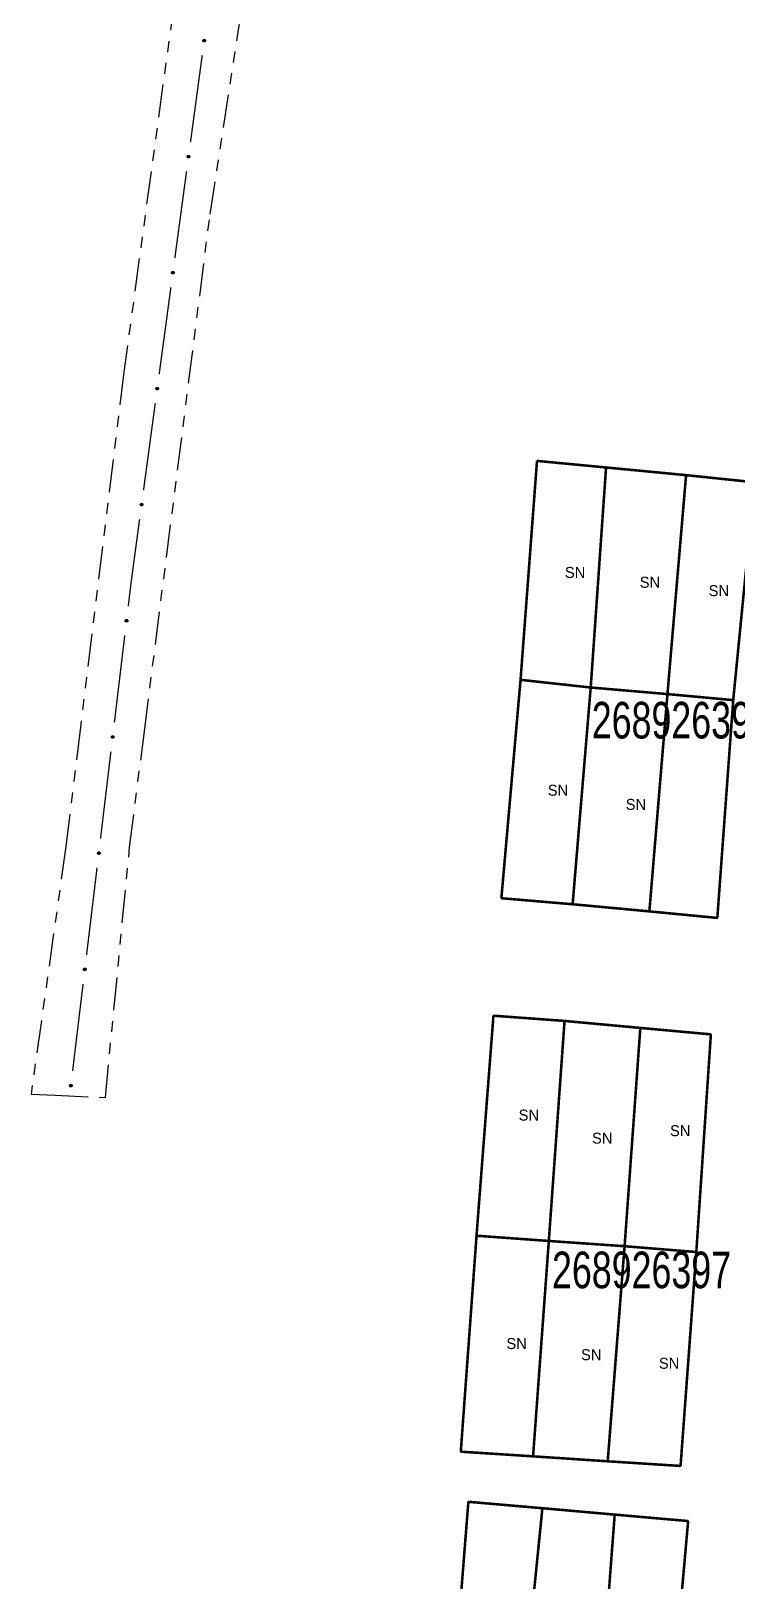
# Model space of a CAD drawing. Extents: x 211453 to 215163, y 4877397 to 4881305.
# Drawn here: x 213254.9 to 213351.6, y 4878293 to 4878505 of the extents above; entities that cross this region are included whole.
import ezdxf
from ezdxf.enums import TextEntityAlignment as Align

# ---------------------------------------------------------------- set-up
doc = ezdxf.new("R2010")
doc.units = 0
doc.header["$LTSCALE"] = 1.5
doc.header["$MEASUREMENT"] = 0
doc.linetypes.add('TRACO_25', pattern=[8, 3, -1, 1, -1, 1, -1])
for name, color, linetype in [('CD_MALHA_LOTES', 7, 'CONTINUOUS'), ('CD_TXT_QUADRA', 255, 'CONTINUOUS'), ('RU-QUADRA', 210, 'CONTINUOUS'), ('SV-EIXO-RUA-N-PAV', 6, 'CONTINUOUS'), ('SV-RUA-NAO-PAV', 7, 'CONTINUOUS'), ('Th_NmrPort', 1, 'CONTINUOUS')]:
    doc.layers.add(name, color=color, linetype=linetype)
doc.styles.add('ARIAL', font='ARIAL.SHX')

msp = doc.modelspace()

# ---------------------------------------------------------------- linework, layer by layer
at = {"layer": 'CD_MALHA_LOTES', "linetype": 'Continuous', "const_width": 0.35, "flags": 128}
for points in [[(213321.849005, 4878416.306781), (213324.096295, 4878446.233194)], [(213324.096295, 4878446.233194), (213333.534914, 4878445.334278)], [(213331.437443, 4878415.258046), (213333.534914, 4878445.334278)], [(213333.534914, 4878445.334278), (213344.471725, 4878444.285543)], [(213341.924797, 4878414.35913), (213344.471725, 4878444.285543)], [(213344.471725, 4878444.285543), (213353.835434, 4878443.311717)], [(213353.835434, 4878443.311717), (213350.913957, 4878413.535123)], [(213319.227167, 4878386.455278), (213321.849005, 4878416.306781)], [(213331.437443, 4878415.258046), (213321.849005, 4878416.306781)], [(213328.965424, 4878385.631271), (213331.437443, 4878415.258046)], [(213341.924797, 4878414.35913), (213331.437443, 4878415.258046)], [(213339.452778, 4878384.657446), (213341.924797, 4878414.35913)], [(213350.913957, 4878413.535123), (213341.924797, 4878414.35913)], [(213350.913957, 4878413.535123), (213348.741577, 4878383.75853)], [(213328.965424, 4878385.631271), (213319.227167, 4878386.455278)], [(213339.452778, 4878384.657446), (213328.965424, 4878385.631271)], [(213348.741577, 4878383.75853), (213339.452778, 4878384.657446)], [(213315.831508, 4878340.321271), (213318.142044, 4878370.398078)], [(213318.142044, 4878370.398078), (213327.862231, 4878369.681015)], [(213325.711042, 4878339.604208), (213327.862231, 4878369.681015)], [(213327.862231, 4878369.681015), (213338.219807, 4878368.724931)], [(213336.068618, 4878338.887145), (213338.219807, 4878368.724931)], [(213338.219807, 4878368.724931), (213347.86032, 4878367.848521)], [(213347.86032, 4878367.848521), (213345.868479, 4878338.090408)], [(213313.680319, 4878310.802179), (213315.831508, 4878340.321271)], [(213325.711042, 4878339.604208), (213315.831508, 4878340.321271)], [(213323.559853, 4878310.16479), (213325.711042, 4878339.604208)], [(213336.068618, 4878338.887145), (213325.711042, 4878339.604208)], [(213333.758082, 4878309.487563), (213336.068618, 4878338.887145)], [(213345.868479, 4878338.090408), (213336.068618, 4878338.887145)], [(213345.868479, 4878338.090408), (213343.71729, 4878308.850174)], [(213323.559853, 4878310.16479), (213313.680319, 4878310.802179)], [(213333.758082, 4878309.487563), (213323.559853, 4878310.16479)], [(213343.71729, 4878308.850174), (213333.758082, 4878309.487563)], [(213312.405541, 4878274.670173), (213314.716077, 4878303.950244)], [(213314.716077, 4878303.950244), (213324.834632, 4878303.073834)], [(213321.886706, 4878273.793763), (213324.834632, 4878303.073834)], [(213324.834632, 4878303.073834), (213334.714166, 4878302.197423)], [(213332.483303, 4878272.678332), (213334.714166, 4878302.197423)], [(213334.714166, 4878302.197423), (213344.753047, 4878301.321013)], [(213344.753047, 4878301.321013), (213342.123817, 4878271.722248)]]:
    msp.add_lwpolyline(points, dxfattribs=at)
at = {"layer": 'RU-QUADRA', "linetype": 'Continuous', "const_width": 0.18, "flags": 128}
for points in [[(213353.835434, 4878443.311717), (213344.471725, 4878444.285543), (213333.534914, 4878445.334278), (213324.096295, 4878446.233194), (213321.849005, 4878416.306781), (213319.227167, 4878386.455278), (213328.965424, 4878385.631271), (213339.452778, 4878384.657446), (213348.741577, 4878383.75853), (213350.913957, 4878413.535123)], [(213347.86032, 4878367.848521), (213338.219807, 4878368.724931), (213327.862231, 4878369.681015), (213318.142044, 4878370.398078), (213315.831508, 4878340.321271), (213313.680319, 4878310.802179), (213323.559853, 4878310.16479), (213333.758082, 4878309.487563), (213343.71729, 4878308.850174), (213345.868479, 4878338.090408)], [(213344.753047, 4878301.321013), (213342.123817, 4878271.722248), (213337.741765, 4878211.847491), (213307.465774, 4878215.392969), (213312.405541, 4878274.670173), (213314.716077, 4878303.950244), (213324.834632, 4878303.073834), (213334.714166, 4878302.197423)]]:
    msp.add_lwpolyline(points, close=True, dxfattribs=at)
at = {"layer": 'SV-EIXO-RUA-N-PAV'}
for points in [[(213278.736758, 4878503.802097), (213278.766955, 4878503.763624), (213278.78504, 4878503.724383), (213278.790704, 4878503.687313), (213278.787168, 4878503.65325), (213278.779625, 4878503.618809), (213278.764359, 4878503.585764), (213278.739291, 4878503.55284), (213278.70091, 4878503.522278), (213278.659494, 4878503.506393), (213278.623448, 4878503.498896), (213278.587716, 4878503.500539), (213278.554382, 4878503.508427), (213278.52058, 4878503.525419), (213278.487463, 4878503.551148), (213278.457666, 4878503.590486), (213278.440199, 4878503.629078), (213278.435663, 4878503.665078), (213278.437541, 4878503.70099), (213278.445664, 4878503.736058), (213278.460836, 4878503.76841), (213278.486801, 4878503.801707), (213278.526017, 4878503.830603), (213278.564309, 4878503.848463), (213278.600236, 4878503.853504), (213278.635549, 4878503.850858), (213278.670185, 4878503.843713), (213278.704042, 4878503.82975), (213278.736758, 4878503.802097)], [(213276.597294, 4878487.945783), (213276.62749, 4878487.90731), (213276.645576, 4878487.868069), (213276.65124, 4878487.830999), (213276.647703, 4878487.796936), (213276.64016, 4878487.762495), (213276.624894, 4878487.72945), (213276.599827, 4878487.696526), (213276.561445, 4878487.665964), (213276.520029, 4878487.650079), (213276.483983, 4878487.642582), (213276.448252, 4878487.644225), (213276.414917, 4878487.652113), (213276.381116, 4878487.669105), (213276.347999, 4878487.694835), (213276.318202, 4878487.734172), (213276.300735, 4878487.772764), (213276.296198, 4878487.808764), (213276.298077, 4878487.844676), (213276.306199, 4878487.879744), (213276.321371, 4878487.912096), (213276.347337, 4878487.945393), (213276.386553, 4878487.974289), (213276.424845, 4878487.992149), (213276.460772, 4878487.99719), (213276.496085, 4878487.994544), (213276.530721, 4878487.987399), (213276.564578, 4878487.973436), (213276.597294, 4878487.945783)], [(213274.457829, 4878472.089469), (213274.488026, 4878472.050996), (213274.506111, 4878472.011755), (213274.511775, 4878471.974685), (213274.508239, 4878471.940622), (213274.500696, 4878471.906181), (213274.48543, 4878471.873136), (213274.460362, 4878471.840212), (213274.421981, 4878471.80965), (213274.380565, 4878471.793765), (213274.344519, 4878471.786268), (213274.308788, 4878471.787911), (213274.275453, 4878471.795799), (213274.241652, 4878471.812791), (213274.208535, 4878471.838521), (213274.178737, 4878471.877858), (213274.161271, 4878471.91645), (213274.156734, 4878471.95245), (213274.158613, 4878471.988362), (213274.166735, 4878472.02343), (213274.181907, 4878472.055782), (213274.207873, 4878472.089079), (213274.247089, 4878472.117975), (213274.285381, 4878472.135835), (213274.321307, 4878472.140876), (213274.356621, 4878472.138231), (213274.391256, 4878472.131085), (213274.425113, 4878472.117122), (213274.457829, 4878472.089469)], [(213272.318365, 4878456.233155), (213272.348562, 4878456.194682), (213272.366647, 4878456.155441), (213272.372311, 4878456.118371), (213272.368774, 4878456.084308), (213272.361231, 4878456.049867), (213272.345966, 4878456.016822), (213272.320898, 4878455.983898), (213272.282517, 4878455.953336), (213272.241101, 4878455.937451), (213272.205054, 4878455.929954), (213272.169323, 4878455.931597), (213272.135989, 4878455.939485), (213272.102187, 4878455.956477), (213272.06907, 4878455.982207), (213272.039273, 4878456.021544), (213272.021806, 4878456.060136), (213272.017269, 4878456.096136), (213272.019148, 4878456.132048), (213272.02727, 4878456.167117), (213272.042443, 4878456.199468), (213272.068408, 4878456.232765), (213272.107624, 4878456.261661), (213272.145916, 4878456.279521), (213272.181843, 4878456.284562), (213272.217156, 4878456.281917), (213272.251792, 4878456.274771), (213272.285649, 4878456.260808), (213272.318365, 4878456.233155)], [(213270.178901, 4878440.376841), (213270.209097, 4878440.338368), (213270.227183, 4878440.299127), (213270.232847, 4878440.262057), (213270.22931, 4878440.227994), (213270.221767, 4878440.193554), (213270.206501, 4878440.160508), (213270.181434, 4878440.127584), (213270.143052, 4878440.097022), (213270.101636, 4878440.081137), (213270.06559, 4878440.07364), (213270.029859, 4878440.075283), (213269.996524, 4878440.083171), (213269.962723, 4878440.100163), (213269.929606, 4878440.125893), (213269.899808, 4878440.16523), (213269.882342, 4878440.203822), (213269.877805, 4878440.239822), (213269.879684, 4878440.275734), (213269.887806, 4878440.310803), (213269.902978, 4878440.343154), (213269.928944, 4878440.376451), (213269.96816, 4878440.405347), (213270.006452, 4878440.423207), (213270.042379, 4878440.428248), (213270.077692, 4878440.425603), (213270.112328, 4878440.418457), (213270.146185, 4878440.404494), (213270.178901, 4878440.376841)], [(213268.120584, 4878424.511912), (213268.151367, 4878424.473906), (213268.170052, 4878424.434948), (213268.176283, 4878424.397969), (213268.173269, 4878424.363855), (213268.166255, 4878424.329303), (213268.151498, 4878424.296027), (213268.126938, 4878424.262723), (213268.08903, 4878424.231576), (213268.047862, 4878424.215059), (213268.011935, 4878424.207009), (213267.976183, 4878424.208104), (213267.942731, 4878424.21548), (213267.908673, 4878424.231953), (213267.875166, 4878424.257171), (213267.844769, 4878424.296047), (213267.826713, 4878424.334367), (213267.821624, 4878424.370293), (213267.822952, 4878424.406229), (213267.830536, 4878424.441419), (213267.84521, 4878424.473999), (213267.870662, 4878424.50769), (213267.909431, 4878424.537184), (213267.947445, 4878424.555629), (213267.98329, 4878424.56122), (213268.01864, 4878424.559116), (213268.053381, 4878424.552502), (213268.087448, 4878424.539061), (213268.120584, 4878424.511912)], [(213266.224457, 4878408.624663), (213266.255239, 4878408.586657), (213266.273924, 4878408.547698), (213266.280156, 4878408.510719), (213266.277142, 4878408.476606), (213266.270128, 4878408.442053), (213266.25537, 4878408.408778), (213266.23081, 4878408.375474), (213266.192902, 4878408.344327), (213266.151735, 4878408.327809), (213266.115807, 4878408.31976), (213266.080055, 4878408.320854), (213266.046604, 4878408.328231), (213266.012546, 4878408.344703), (213265.979038, 4878408.369922), (213265.948641, 4878408.408798), (213265.930585, 4878408.447118), (213265.925497, 4878408.483044), (213265.926825, 4878408.51898), (213265.934409, 4878408.554169), (213265.949083, 4878408.586749), (213265.974535, 4878408.620441), (213266.013303, 4878408.649934), (213266.051317, 4878408.668379), (213266.087162, 4878408.673971), (213266.122512, 4878408.671867), (213266.157253, 4878408.665253), (213266.19132, 4878408.651811), (213266.224457, 4878408.624663)], [(213264.328329, 4878392.737413), (213264.359112, 4878392.699407), (213264.377797, 4878392.660448), (213264.384028, 4878392.623469), (213264.381014, 4878392.589356), (213264.374, 4878392.554804), (213264.359243, 4878392.521528), (213264.334683, 4878392.488224), (213264.296775, 4878392.457077), (213264.255607, 4878392.440559), (213264.21968, 4878392.43251), (213264.183928, 4878392.433605), (213264.150476, 4878392.440981), (213264.116418, 4878392.457453), (213264.082911, 4878392.482672), (213264.052514, 4878392.521548), (213264.034458, 4878392.559868), (213264.029369, 4878392.595794), (213264.030697, 4878392.63173), (213264.038281, 4878392.666919), (213264.052956, 4878392.6995), (213264.078408, 4878392.733191), (213264.117176, 4878392.762684), (213264.15519, 4878392.78113), (213264.191035, 4878392.786721), (213264.226385, 4878392.784617), (213264.261126, 4878392.778003), (213264.295193, 4878392.764561), (213264.328329, 4878392.737413)], [(213262.422243, 4878376.851265), (213262.452994, 4878376.813233), (213262.471647, 4878376.774259), (213262.477848, 4878376.737275), (213262.474806, 4878376.703164), (213262.467763, 4878376.668618), (213262.452978, 4878376.635354), (213262.428391, 4878376.60207), (213262.390456, 4878376.570955), (213262.349275, 4878376.554471), (213262.313342, 4878376.546452), (213262.27759, 4878376.547576), (213262.244145, 4878376.55498), (213262.210101, 4878376.57148), (213262.176614, 4878376.596726), (213262.146249, 4878376.635628), (213262.128225, 4878376.673962), (213262.123166, 4878376.709893), (213262.124524, 4878376.745828), (213262.132136, 4878376.781011), (213262.146838, 4878376.813579), (213262.172318, 4878376.847249), (213262.21111, 4878376.87671), (213262.249139, 4878376.895124), (213262.284989, 4878376.900686), (213262.320337, 4878376.898553), (213262.355073, 4878376.89191), (213262.389129, 4878376.87844), (213262.422243, 4878376.851265)], [(213260.512987, 4878360.965587), (213260.543739, 4878360.927556), (213260.562391, 4878360.888582), (213260.568593, 4878360.851597), (213260.56555, 4878360.817487), (213260.558508, 4878360.78294), (213260.543723, 4878360.749677), (213260.519135, 4878360.716393), (213260.481201, 4878360.685277), (213260.44002, 4878360.668794), (213260.404086, 4878360.660774), (213260.368335, 4878360.661898), (213260.33489, 4878360.669302), (213260.300845, 4878360.685803), (213260.267359, 4878360.711049), (213260.236994, 4878360.74995), (213260.218969, 4878360.788285), (213260.213911, 4878360.824215), (213260.215269, 4878360.86015), (213260.222881, 4878360.895333), (213260.237583, 4878360.927902), (213260.263063, 4878360.961572), (213260.301855, 4878360.991033), (213260.339884, 4878361.009447), (213260.375734, 4878361.015009), (213260.411082, 4878361.012875), (213260.445818, 4878361.006233), (213260.479874, 4878360.992763), (213260.512987, 4878360.965587)]]:
    msp.add_lwpolyline(points, close=True, dxfattribs=at)
for points in [[(213278.445664, 4878503.736058), (213278.440199, 4878503.629078)], [(213278.453299, 4878503.747848), (213278.449306, 4878503.616206)], [(213278.460836, 4878503.76841), (213278.457666, 4878503.590486)], [(213278.47544, 4878503.779283), (213278.473142, 4878503.578568)], [(213278.486801, 4878503.801707), (213278.487463, 4878503.551148)], [(213278.507412, 4878503.812145), (213278.503922, 4878503.541369)], [(213278.526017, 4878503.830603), (213278.52058, 4878503.525419)], [(213278.54388, 4878503.837516), (213278.537074, 4878503.52175)], [(213278.564309, 4878503.848463), (213278.554382, 4878503.508427)], [(213278.581046, 4878503.847647), (213278.570956, 4878503.507541)], [(213278.600236, 4878503.853504), (213278.587716, 4878503.500539)], [(213278.617118, 4878503.849664), (213278.603228, 4878503.501809)], [(213278.635549, 4878503.850858), (213278.623448, 4878503.498896)], [(213278.653447, 4878503.843386), (213278.643903, 4878503.507336)], [(213278.670185, 4878503.843713), (213278.659494, 4878503.506393)], [(213278.686341, 4878503.832063), (213278.681252, 4878503.518819)], [(213278.704042, 4878503.82975), (213278.70091, 4878503.522278)], [(213278.718506, 4878503.815331), (213278.718707, 4878503.541303)], [(213278.736758, 4878503.802097), (213278.739291, 4878503.55284)], [(213278.752355, 4878503.780472), (213278.752396, 4878503.576687)], [(213278.766955, 4878503.763624), (213278.764359, 4878503.585764)], [(213278.777361, 4878503.741299), (213278.772198, 4878503.611192)], [(213278.78504, 4878503.724383), (213278.779625, 4878503.618809)], [(213276.306199, 4878487.879744), (213276.300735, 4878487.772764)], [(213276.313835, 4878487.891534), (213276.309841, 4878487.759892)], [(213276.321371, 4878487.912096), (213276.318202, 4878487.734172)], [(213276.335976, 4878487.922969), (213276.333678, 4878487.722254)], [(213276.347337, 4878487.945393), (213276.347999, 4878487.694835)], [(213276.367948, 4878487.955831), (213276.364458, 4878487.685055)], [(213276.386553, 4878487.974289), (213276.381116, 4878487.669105)], [(213276.404416, 4878487.981202), (213276.397609, 4878487.665436)], [(213276.424845, 4878487.992149), (213276.414917, 4878487.652113)], [(213276.441582, 4878487.991333), (213276.431491, 4878487.651227)], [(213276.460772, 4878487.99719), (213276.448252, 4878487.644225)], [(213276.477653, 4878487.99335), (213276.463763, 4878487.645495)], [(213276.496085, 4878487.994544), (213276.483983, 4878487.642582)], [(213276.513982, 4878487.987072), (213276.504439, 4878487.651022)], [(213276.530721, 4878487.987399), (213276.520029, 4878487.650079)], [(213276.546877, 4878487.975749), (213276.541787, 4878487.662505)], [(213276.564578, 4878487.973436), (213276.561445, 4878487.665964)], [(213276.579041, 4878487.959017), (213276.579243, 4878487.684989)], [(213276.597294, 4878487.945783), (213276.599827, 4878487.696526)], [(213276.612891, 4878487.924158), (213276.612932, 4878487.720373)], [(213276.62749, 4878487.90731), (213276.624894, 4878487.72945)], [(213276.637897, 4878487.884985), (213276.632733, 4878487.754878)], [(213276.645576, 4878487.868069), (213276.64016, 4878487.762495)], [(213274.166735, 4878472.02343), (213274.161271, 4878471.91645)], [(213274.17437, 4878472.03522), (213274.170377, 4878471.903578)], [(213274.181907, 4878472.055782), (213274.178737, 4878471.877858)], [(213274.196511, 4878472.066655), (213274.194213, 4878471.86594)], [(213274.207873, 4878472.089079), (213274.208535, 4878471.838521)], [(213274.228483, 4878472.099517), (213274.224993, 4878471.828741)], [(213274.247089, 4878472.117975), (213274.241652, 4878471.812791)], [(213274.264952, 4878472.124888), (213274.258145, 4878471.809122)], [(213274.285381, 4878472.135835), (213274.275453, 4878471.795799)], [(213274.302118, 4878472.135019), (213274.292027, 4878471.794913)], [(213274.321307, 4878472.140876), (213274.308788, 4878471.787911)], [(213274.338189, 4878472.137037), (213274.324299, 4878471.789181)], [(213274.356621, 4878472.138231), (213274.344519, 4878471.786268)], [(213274.374518, 4878472.130758), (213274.364974, 4878471.794708)], [(213274.391256, 4878472.131085), (213274.380565, 4878471.793765)], [(213274.407412, 4878472.119435), (213274.402323, 4878471.806191)], [(213274.425113, 4878472.117122), (213274.421981, 4878471.80965)], [(213274.439577, 4878472.102703), (213274.439779, 4878471.828675)], [(213274.457829, 4878472.089469), (213274.460362, 4878471.840212)], [(213274.473426, 4878472.067844), (213274.473468, 4878471.864059)], [(213274.488026, 4878472.050996), (213274.48543, 4878471.873136)], [(213274.498432, 4878472.028671), (213274.493269, 4878471.898564)], [(213274.506111, 4878472.011755), (213274.500696, 4878471.906181)], [(213272.02727, 4878456.167117), (213272.021806, 4878456.060136)], [(213272.034906, 4878456.178906), (213272.030913, 4878456.047264)], [(213272.042443, 4878456.199468), (213272.039273, 4878456.021544)], [(213272.057047, 4878456.210341), (213272.054749, 4878456.009626)], [(213272.068408, 4878456.232765), (213272.06907, 4878455.982207)], [(213272.089019, 4878456.243203), (213272.085529, 4878455.972427)], [(213272.107624, 4878456.261661), (213272.102187, 4878455.956477)], [(213272.125487, 4878456.268574), (213272.118681, 4878455.952808)], [(213272.145916, 4878456.279521), (213272.135989, 4878455.939485)], [(213272.162653, 4878456.278705), (213272.152562, 4878455.938599)], [(213272.181843, 4878456.284562), (213272.169323, 4878455.931597)], [(213272.198725, 4878456.280723), (213272.184834, 4878455.932867)], [(213272.217156, 4878456.281917), (213272.205054, 4878455.929954)], [(213272.235053, 4878456.274444), (213272.22551, 4878455.938394)], [(213272.251792, 4878456.274771), (213272.241101, 4878455.937451)], [(213272.267948, 4878456.263121), (213272.262858, 4878455.949877)], [(213272.285649, 4878456.260808), (213272.282517, 4878455.953336)], [(213272.300112, 4878456.246389), (213272.300314, 4878455.972361)], [(213272.318365, 4878456.233155), (213272.320898, 4878455.983898)], [(213272.333962, 4878456.21153), (213272.334003, 4878456.007745)], [(213272.348562, 4878456.194682), (213272.345966, 4878456.016822)], [(213272.358968, 4878456.172357), (213272.353805, 4878456.04225)], [(213272.366647, 4878456.155441), (213272.361231, 4878456.049867)], [(213269.887806, 4878440.310803), (213269.882342, 4878440.203822)], [(213269.895442, 4878440.322592), (213269.891448, 4878440.19095)], [(213269.902978, 4878440.343154), (213269.899808, 4878440.16523)], [(213269.917583, 4878440.354027), (213269.915284, 4878440.153312)], [(213269.928944, 4878440.376451), (213269.929606, 4878440.125893)], [(213269.949554, 4878440.386889), (213269.946064, 4878440.116113)], [(213269.96816, 4878440.405347), (213269.962723, 4878440.100163)], [(213269.986023, 4878440.41226), (213269.979216, 4878440.096494)], [(213270.006452, 4878440.423207), (213269.996524, 4878440.083171)], [(213270.023189, 4878440.422391), (213270.013098, 4878440.082285)], [(213270.042379, 4878440.428248), (213270.029859, 4878440.075283)], [(213270.05926, 4878440.424409), (213270.04537, 4878440.076553)], [(213270.077692, 4878440.425603), (213270.06559, 4878440.07364)], [(213270.095589, 4878440.41813), (213270.086046, 4878440.08208)], [(213270.112328, 4878440.418457), (213270.101636, 4878440.081137)], [(213270.128483, 4878440.406807), (213270.123394, 4878440.093563)], [(213270.146185, 4878440.404494), (213270.143052, 4878440.097022)], [(213270.160648, 4878440.390075), (213270.16085, 4878440.116047)], [(213270.178901, 4878440.376841), (213270.181434, 4878440.127584)], [(213270.194497, 4878440.355216), (213270.194539, 4878440.151432)], [(213270.209097, 4878440.338368), (213270.206501, 4878440.160508)], [(213270.219503, 4878440.316043), (213270.21434, 4878440.185936)], [(213270.227183, 4878440.299127), (213270.221767, 4878440.193554)], [(213267.830536, 4878424.441419), (213267.826713, 4878424.334367)], [(213267.83799, 4878424.453324), (213267.836015, 4878424.321636)], [(213267.84521, 4878424.473999), (213267.844769, 4878424.296047)], [(213267.859646, 4878424.485095), (213267.860426, 4878424.284368)], [(213267.870662, 4878424.50769), (213267.875166, 4878424.257171)], [(213267.891111, 4878424.518443), (213267.891772, 4878424.247645)], [(213267.909431, 4878424.537184), (213267.908673, 4878424.231953)], [(213267.927186, 4878424.54437), (213267.925221, 4878424.228537)], [(213267.947445, 4878424.555629), (213267.942731, 4878424.21548)], [(213267.964192, 4878424.55507), (213267.959317, 4878424.214848)], [(213267.98329, 4878424.56122), (213267.976183, 4878424.208104)], [(213268.000228, 4878424.55764), (213267.991673, 4878424.209612)], [(213268.01864, 4878424.559116), (213268.011935, 4878424.207009)], [(213268.036649, 4878424.551919), (213268.032259, 4878424.215762)], [(213268.053381, 4878424.552502), (213268.047862, 4878424.215059)], [(213268.069713, 4878424.541102), (213268.069427, 4878424.227817)], [(213268.087448, 4878424.539061), (213268.08903, 4878424.231576)], [(213268.102131, 4878424.524865), (213268.106533, 4878424.250872)], [(213268.120584, 4878424.511912), (213268.126938, 4878424.262723)], [(213268.13651, 4878424.490529), (213268.139676, 4878424.286769)], [(213268.151367, 4878424.473906), (213268.151498, 4878424.296027)], [(213268.162114, 4878424.451744), (213268.158946, 4878424.321572)], [(213268.170052, 4878424.434948), (213268.166255, 4878424.329303)], [(213265.934409, 4878408.554169), (213265.930585, 4878408.447118)], [(213265.941863, 4878408.566075), (213265.939888, 4878408.434386)], [(213265.949083, 4878408.586749), (213265.948641, 4878408.408798)], [(213265.963519, 4878408.597845), (213265.964298, 4878408.397118)], [(213265.974535, 4878408.620441), (213265.979038, 4878408.369922)], [(213265.994983, 4878408.631193), (213265.995645, 4878408.360396)], [(213266.013303, 4878408.649934), (213266.012546, 4878408.344703)], [(213266.031058, 4878408.65712), (213266.029094, 4878408.341287)], [(213266.051317, 4878408.668379), (213266.046604, 4878408.328231)], [(213266.068065, 4878408.66782), (213266.063189, 4878408.327599)], [(213266.087162, 4878408.673971), (213266.080055, 4878408.320854)], [(213266.104101, 4878408.67039), (213266.095545, 4878408.322363)], [(213266.122512, 4878408.671867), (213266.115807, 4878408.31976)], [(213266.140522, 4878408.664669), (213266.136131, 4878408.328513)], [(213266.157253, 4878408.665253), (213266.151735, 4878408.327809)], [(213266.173586, 4878408.653852), (213266.173299, 4878408.340567)], [(213266.19132, 4878408.651811), (213266.192902, 4878408.344327)], [(213266.206003, 4878408.637615), (213266.210406, 4878408.363623)], [(213266.224457, 4878408.624663), (213266.23081, 4878408.375474)], [(213266.240383, 4878408.603279), (213266.243549, 4878408.399519)], [(213266.255239, 4878408.586657), (213266.25537, 4878408.408778)], [(213266.265987, 4878408.564494), (213266.262819, 4878408.434323)], [(213266.273924, 4878408.547698), (213266.270128, 4878408.442053)], [(213264.038281, 4878392.666919), (213264.034458, 4878392.559868)], [(213264.045735, 4878392.678825), (213264.04376, 4878392.547137)], [(213264.052956, 4878392.6995), (213264.052514, 4878392.521548)], [(213264.067392, 4878392.710595), (213264.068171, 4878392.509868)], [(213264.078408, 4878392.733191), (213264.082911, 4878392.482672)], [(213264.098856, 4878392.743944), (213264.099517, 4878392.473146)], [(213264.117176, 4878392.762684), (213264.116418, 4878392.457453)], [(213264.134931, 4878392.769871), (213264.132966, 4878392.454038)], [(213264.15519, 4878392.78113), (213264.150476, 4878392.440981)], [(213264.171937, 4878392.78057), (213264.167062, 4878392.440349)], [(213264.191035, 4878392.786721), (213264.183928, 4878392.433605)], [(213264.207974, 4878392.78314), (213264.199418, 4878392.435113)], [(213264.226385, 4878392.784617), (213264.21968, 4878392.43251)], [(213264.244394, 4878392.777419), (213264.240004, 4878392.441263)], [(213264.261126, 4878392.778003), (213264.255607, 4878392.440559)], [(213264.277458, 4878392.766602), (213264.277172, 4878392.453317)], [(213264.295193, 4878392.764561), (213264.296775, 4878392.457077)], [(213264.309876, 4878392.750365), (213264.314279, 4878392.476373)], [(213264.328329, 4878392.737413), (213264.334683, 4878392.488224)], [(213264.344256, 4878392.71603), (213264.347421, 4878392.512269)], [(213264.359112, 4878392.699407), (213264.359243, 4878392.521528)], [(213264.369859, 4878392.677245), (213264.366691, 4878392.547073)], [(213264.377797, 4878392.660448), (213264.374, 4878392.554804)], [(213262.249139, 4878376.895124), (213262.244145, 4878376.55498)], [(213262.265887, 4878376.894551), (213262.26073, 4878376.554334)], [(213262.284989, 4878376.900686), (213262.27759, 4878376.547576)], [(213262.301925, 4878376.897091), (213262.293081, 4878376.549071)], [(213262.320337, 4878376.898553), (213262.313342, 4878376.546452)], [(213262.132136, 4878376.781011), (213262.128225, 4878376.673962)], [(213262.1396, 4878376.79291), (213262.137517, 4878376.661224)], [(213262.146838, 4878376.813579), (213262.146249, 4878376.635628)], [(213262.161283, 4878376.824663), (213262.161896, 4878376.623935)], [(213262.172318, 4878376.847249), (213262.176614, 4878376.596726)], [(213262.192775, 4878376.857985), (213262.193212, 4878376.587187)], [(213262.21111, 4878376.87671), (213262.210101, 4878376.57148)], [(213262.228871, 4878376.883882), (213262.226645, 4878376.568051)], [(213262.338341, 4878376.89134), (213262.333672, 4878376.555188)], [(213262.355073, 4878376.89191), (213262.349275, 4878376.554471)], [(213262.371396, 4878376.880496), (213262.37085, 4878376.567211)], [(213262.389129, 4878376.87844), (213262.390456, 4878376.570955)], [(213262.4038, 4878376.864232), (213262.407976, 4878376.590236)], [(213262.422243, 4878376.851265), (213262.428391, 4878376.60207)], [(213262.438151, 4878376.829868), (213262.441148, 4878376.626105)], [(213262.452994, 4878376.813233), (213262.452978, 4878376.635354)], [(213262.463723, 4878376.791062), (213262.460447, 4878376.660893)], [(213262.471647, 4878376.774259), (213262.467763, 4878376.668618)], [(213260.222881, 4878360.895333), (213260.218969, 4878360.788285)], [(213260.230345, 4878360.907233), (213260.228261, 4878360.775546)], [(213260.237583, 4878360.927902), (213260.236994, 4878360.74995)], [(213260.252028, 4878360.938985), (213260.252641, 4878360.738258)], [(213260.263063, 4878360.961572), (213260.267359, 4878360.711049)], [(213260.28352, 4878360.972308), (213260.283957, 4878360.701509)], [(213260.301855, 4878360.991033), (213260.300845, 4878360.685803)], [(213260.319616, 4878360.998205), (213260.31739, 4878360.682374)], [(213260.339884, 4878361.009447), (213260.33489, 4878360.669302)], [(213260.356631, 4878361.008874), (213260.351475, 4878360.668657)], [(213260.375734, 4878361.015009), (213260.368335, 4878360.661898)], [(213260.39267, 4878361.011414), (213260.383826, 4878360.663394)], [(213260.411082, 4878361.012875), (213260.404086, 4878360.660774)], [(213260.429086, 4878361.005663), (213260.424417, 4878360.66951)], [(213260.445818, 4878361.006233), (213260.44002, 4878360.668794)], [(213260.462141, 4878360.994818), (213260.461595, 4878360.681534)], [(213260.479874, 4878360.992763), (213260.481201, 4878360.685277)], [(213260.494545, 4878360.978555), (213260.498721, 4878360.704559)], [(213260.512987, 4878360.965587), (213260.519135, 4878360.716393)], [(213260.528896, 4878360.944191), (213260.531893, 4878360.740428)], [(213260.543739, 4878360.927556), (213260.543723, 4878360.749677)], [(213260.554468, 4878360.905384), (213260.551192, 4878360.775216)], [(213260.562391, 4878360.888582), (213260.558508, 4878360.78294)]]:
    msp.add_lwpolyline(points, dxfattribs=at)
at = {"layer": 'SV-EIXO-RUA-N-PAV', "const_width": 0.18}
for points in [[(213278.341021, 4878501.692387), (213276.736422, 4878489.800152)], [(213276.201556, 4878485.836073), (213274.596958, 4878473.943838)], [(213274.062092, 4878469.979759), (213272.457494, 4878458.087524)], [(213271.922628, 4878454.123446), (213270.318029, 4878442.23121)], [(213269.783163, 4878438.267132), (213268.713431, 4878430.338975)], [(213268.641939, 4878429.809119), (213268.231268, 4878426.368196)], [(213268.713431, 4878430.338975), (213268.641939, 4878429.809119)], [(213267.757236, 4878422.396384), (213266.33514, 4878410.480946)], [(213265.861109, 4878406.509134), (213264.439013, 4878394.593697)], [(213263.846473, 4878389.628931), (213263.759804, 4878388.902753)], [(213263.964981, 4878390.621884), (213263.846473, 4878389.628931)], [(213263.759804, 4878388.902753), (213262.53446, 4878378.707456)], [(213262.057147, 4878374.736037), (213260.625205, 4878362.821779)]]:
    msp.add_lwpolyline(points, dxfattribs=at)
at = {"layer": 'SV-RUA-NAO-PAV', "linetype": 'TRACO_25'}
msp.add_polyline3d([(213312.368635, 4878708.636267, 14.388114), (213306.850058, 4878665.424911, 14.142187), (213297.748931, 4878629.912398, 13.943554), (213286.772723, 4878575.993527, 13.801674), (213276.206737, 4878521.44474, 13.158482), (213267.623358, 4878458.347406, 12.36395), (213261.704665, 4878409.857559, 10.916767), (213259.710537, 4878393.520343, 10.916767), (213254.942514, 4878359.67129, 9.701039), (213258.255321, 4878359.521413, 9.701039), (213265.101797, 4878359.211665, 9.701039), (213268.421545, 4878393.42963, 9.701039), (213270.430375, 4878409.234621, 11.616712), (213279.418666, 4878479.952327, 11.616712), (213288.263569, 4878537.690653, 13.063894), (213302.824236, 4878612.935186, 13.413866), (213339.413746, 4878593.625774, 13.404408), (213372.543114, 4878589.663388, 13.243609), (213366.093102, 4878528.283665, 13.839508), (213330.615475, 4878531.834626, 13.839508), (213339.413746, 4878593.625774, 13.839508)], dxfattribs=at)

# ---------------------------------------------------------------- texts
at = {"layer": 'CD_TXT_QUADRA', "style": 'ARIAL', "width": 0.7}
for s, p in [('268926398', (213331.58343, 4878408.292444)), ('268926397', (213326.149255, 4878333.148731))]:
    msp.add_text(s, height=5, dxfattribs=at).set_placement(p)
at = {"layer": 'Th_NmrPort', "color": 1}
for p in [(213327.912664, 4878430.989805), (213338.139672, 4878429.638588), (213347.555303, 4878428.499893), (213325.570377, 4878401.217122), (213336.221668, 4878399.280524), (213321.587181, 4878356.813665), (213331.620315, 4878353.664659), (213342.27685, 4878354.683846), (213319.921192, 4878325.581306), (213330.113897, 4878324.060007), (213340.755551, 4878322.888692)]:
    msp.add_text('SN', height=1.5, dxfattribs=at).set_placement(p, align=Align.MIDDLE_LEFT)

doc.saveas('drawing.dxf')
